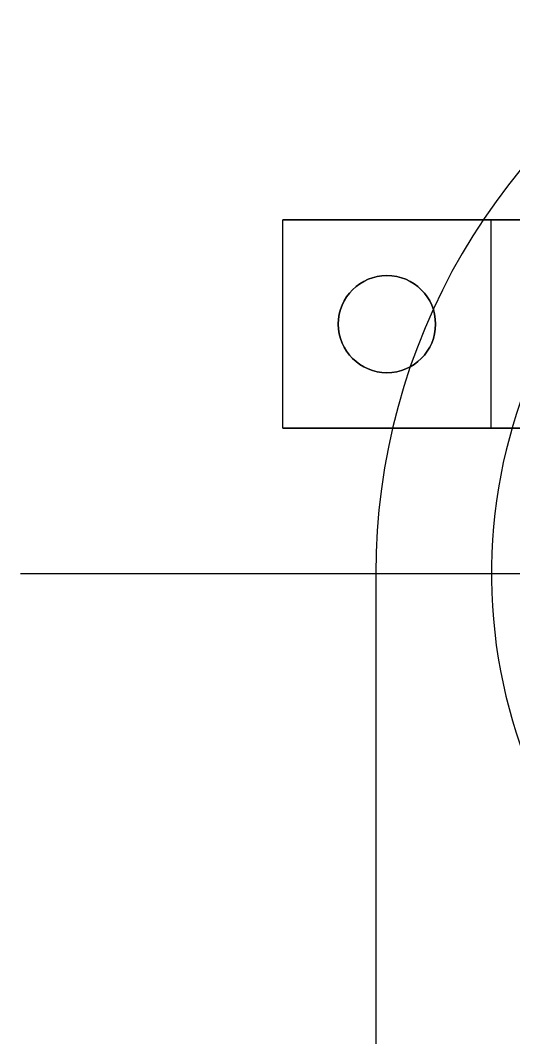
# Model space of a CAD drawing. Header units: inches. Extents: x -3.4 to 11, y -3.7 to 6.8.
# Drawn here: x -3.374 to -1.696, y -1.579 to 1.883 of the extents above; entities that cross this region are included whole.
import ezdxf

# ---------------------------------------------------------------- set-up
doc = ezdxf.new("R2010")
doc.units = ezdxf.units.IN
doc.header["$MEASUREMENT"] = 0
doc.layers.add('45', color=7, linetype='Continuous')

# ---------------------------------------------------------------- blocks, each defined once
blk = doc.blocks.new('motor mount_v6')
at = {"layer": '45', "color": 0}
for p, q in [((-67.7, -53.34, 18), (-85.7, -53.34, 18)), ((-85.7, -53.34, 18), (-85.7, -53.34)), ((-85.7, -53.34), (-67.7, -53.34)), ((-85.7, -53.34, 18), (-85.7, -63.5, 18)), ((-85.7, -63.5), (-85.7, -53.34)), ((-76.7, -63.5, 13.2), (-76.7, -53.34, 13.2)), ((-76.7, -53.34, 4.8), (-76.7, -63.5, 4.8)), ((-67.7, -53.34, 18), (-67.7, -53.34)), ((-85.7, -63.5, 18), (-85.7, -63.5)), ((-85.7, -63.5, 18), (85.7, -63.5, 18)), ((85.7, -63.5), (-85.7, -63.5))]:
    blk.add_line(p, q, dxfattribs=at)
at = {"layer": '45', "color": 0, "extrusion": (-6.98296e-15, 0, -1)}
blk.add_arc((67.7, -40.64, -18), 12.7, 180, 270, dxfattribs=at)
at = {"layer": '45', "color": 0}
blk.add_arc((-67.7, -40.64), 12.7, 270, 0, dxfattribs=at)
at = {"layer": '45', "color": 0, "extrusion": (0, -1, 6.12323e-17)}
for centre, start, end in [((-76.7, 9, 53.34), 90, 270), ((-76.7, 9, 63.5), 270, 90)]:
    blk.add_arc(centre, 4.2, start, end, dxfattribs=at)
at = {"layer": '45', "color": 0, "extrusion": (0, 1, 6.12323e-17)}
for centre, start, end in [((76.7, 9, -53.34), 90, 270), ((76.7, 9, -63.5), 270, 90)]:
    blk.add_arc(centre, 4.2, start, end, dxfattribs=at)

msp = doc.modelspace()

# ---------------------------------------------------------------- linework, layer by layer
at = {"color": 0}
for p, q in [((0, 0), (-3.374, 0)), ((-1.7717, 0), (-2.1654, 0)), ((-2.1654, 0), (-2.1654, -1.6))]:
    msp.add_line(p, q, dxfattribs=at)
for radius, start, end in [(2.1654, 119.5935, 180), (1.7717, 91.2733, 88.7267)]:
    msp.add_arc((0, 0), radius, start, end, dxfattribs=at)

# ---------------------------------------------------------------- block references
at = {"color": 0, "extrusion": (0, -1, 0), "xscale": 0.03937007874015748, "yscale": 0.03937007874015748, "zscale": 0.03937007874015748}
msp.add_blockref('motor mount_v6', (0.8925, 2.4402, -1.2036), dxfattribs=at)

doc.saveas('drawing.dxf')
